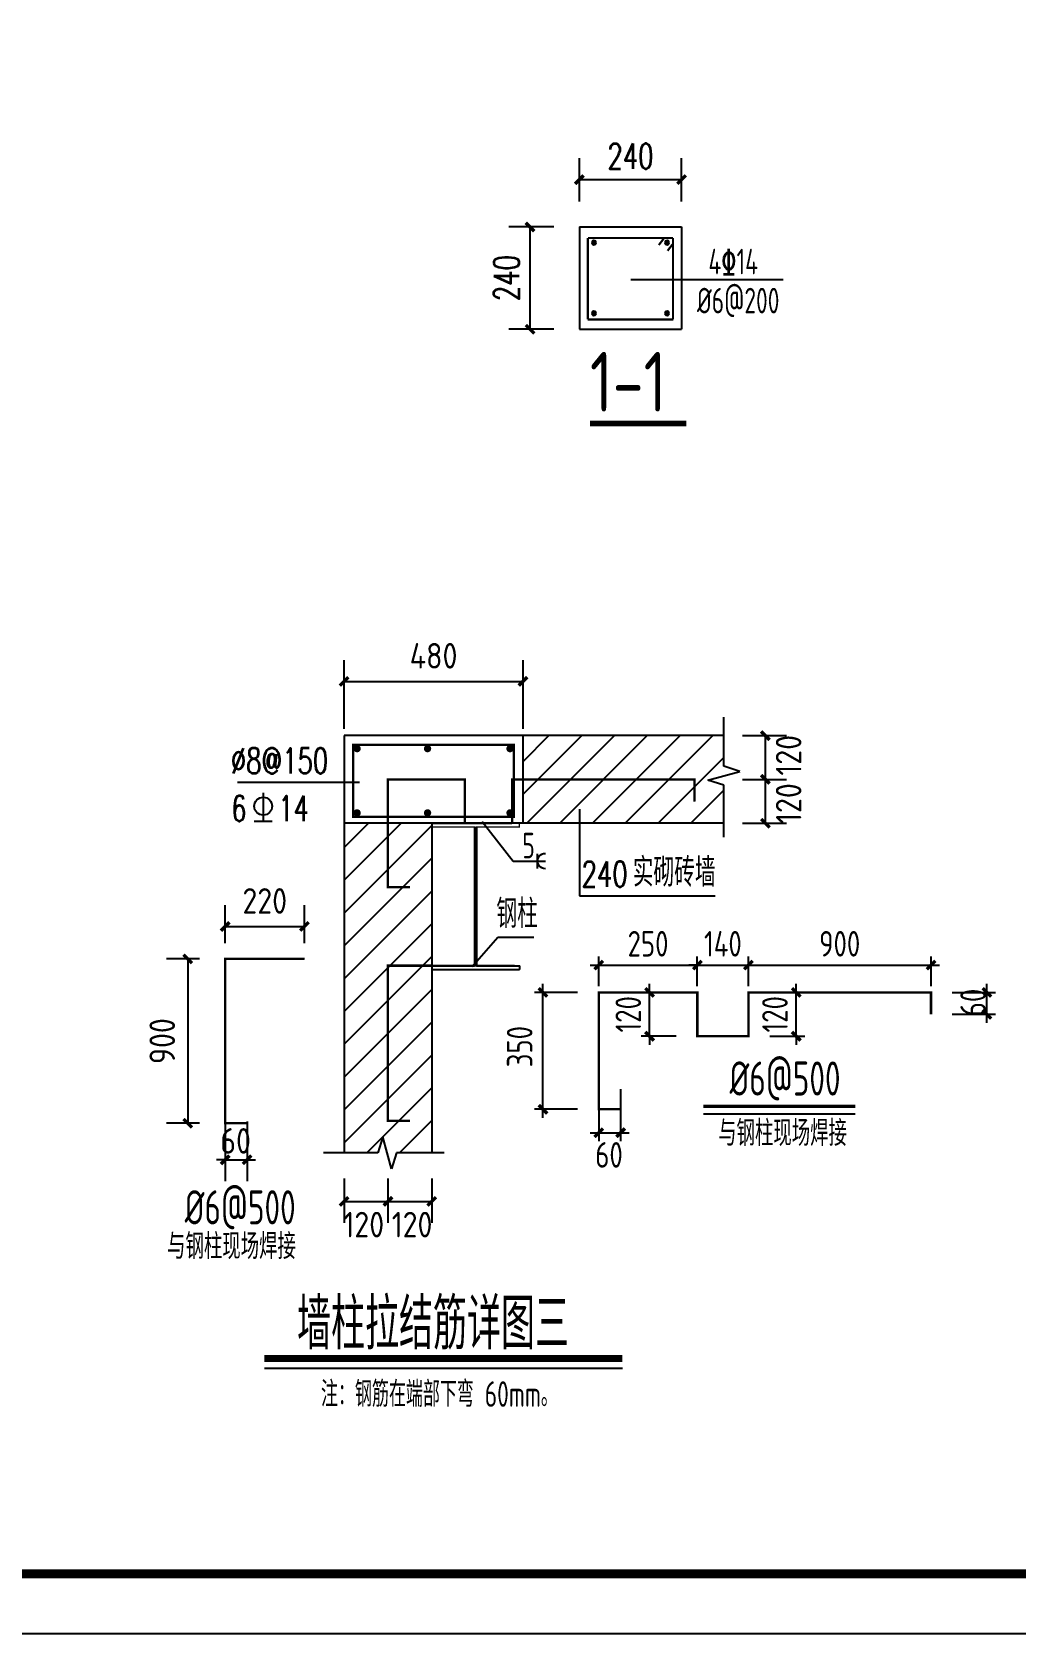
# Model space of a CAD drawing. Extents: x 180850 to 1400258, y 48356 to 327067.
# Drawn here: x 378666 to 401765, y 48356 to 85952 of the extents above; entities that cross this region are included whole.
import ezdxf

# ---------------------------------------------------------------- set-up
doc = ezdxf.new("R2010")
doc.units = 0
doc.header["$LTSCALE"] = 1000
for name, color, linetype in [('22', 1, 'Continuous'), ('C', 6, 'Continuous'), ('DIM', 146, 'Continuous'), ('DIM_LEAD', 3, 'Continuous'), ('DIM_SYMB', 3, 'Continuous'), ('OTHER', 7, 'Continuous'), ('PUB_DIM', 3, 'Continuous'), ('PUB_TEXT', 7, 'Continuous'), ('PUB_TITLE', 4, 'Continuous'), ('中粗线', 3, 'Continuous'), ('构造线', 7, 'Continuous'), ('特细线', 8, 'Continuous'), ('粗线', 5, 'Continuous'), ('细线', 9, 'Continuous')]:
    doc.layers.add(name, color=color, linetype=linetype)
doc.styles.add('_TCH_DIM', font='SIMPLEX', dxfattribs={"bigfont": 'GBCBIG'})
doc.styles.add('_TCH_DIM_T3', font='SIMPLEX', dxfattribs={"width": 0.705882, "bigfont": 'GBCBIG'})
doc.styles.add('C', font='tssdeng.shx', dxfattribs={"height": 3, "bigfont": 'tssdchn.shx'})
doc.styles.get("Standard").update_dxf_attribs({"font": 'gbenor.shx', "bigfont": 'gbcbig.shx'})
doc.styles.add('STYLE1', font='tssdeng.shx', dxfattribs={"width": 0.75, "bigfont": 'tssdchn.shx'})
doc.styles.add('TSSD_Dimension', font='Tssdeng.shx', dxfattribs={"width": 0.8, "bigfont": 'hztxt.shx'})
doc.dimstyles.new('_TCH_ARCH&&200', dxfattribs={"dimtxt": 595, "dimasz": 200, "dimexe": 500, "dimexo": 600, "dimgap": 252.5, "dimtad": 1, "dimdec": 0, "dimzin": 0, "dimdsep": 46, "dimtxsty": '_TCH_DIM_T3', "dimblk": 'ARCHTICK', "dimcen": 0.09, "dimclrt": 7, "dimazin": 2, "dimtfac": 1, "dimtdec": 0, "dimtix": 1, "dimtmove": 2, "dimatfit": 3, "dimfxl": 1, "dimtolj": 1, "dimtzin": 0, "dimarcsym": 0})
doc.dimstyles.new('DIMN120', dxfattribs={"dimscale": 1.2, "dimtxt": 300, "dimasz": 100, "dimexe": 250, "dimexo": 300, "dimgap": 150, "dimtad": 1, "dimdec": 0, "dimzin": 0, "dimdsep": 46, "dimtxsty": 'Standard', "dimblk": 'ARCHTICK', "dimcen": 0.09, "dimclrt": 7, "dimadec": 0, "dimazin": 0, "dimtfac": 1, "dimtdec": 0, "dimtix": 1, "dimtmove": 2, "dimatfit": 3, "dimldrblk": 'ARCHTICK', "dimfxl": 1, "dimtolj": 1, "dimtzin": 0, "dimarcsym": 0})
doc.dimstyles.new('TSSD_100_200', dxfattribs={"dimtxt": 600, "dimasz": 200, "dimexe": 200, "dimexo": 500, "dimgap": 200, "dimtad": 1, "dimdec": 0, "dimlfac": 0.5, "dimzin": 0, "dimdsep": 46, "dimtxsty": 'TSSD_Dimension', "dimblk": 'ARCHTICK', "dimblk1": 'ARCHTICK', "dimblk2": 'ARCHTICK', "dimcen": 0, "dimdle": 200, "dimclrt": 7, "dimadec": 0, "dimazin": 0, "dimtfac": 1, "dimtdec": 0, "dimtix": 1, "dimtmove": 2, "dimatfit": 3, "dimfxl": 1, "dimtolj": 1, "dimtzin": 0, "dimarcsym": 0})

# ---------------------------------------------------------------- blocks, each defined once
blk = doc.blocks.new('_ArchTick')
at = {"color": 0, "linetype": 'ByBlock', "const_width": 0.4}
blk.add_lwpolyline([(-0.5, -0.5), (0.5, 0.5)], dxfattribs=at)
blk = doc.blocks.new('*D902')
at = {"layer": 'Defpoints', "color": 0, "transparency": 16777216}
for p in [(-1177, -344), (-2293, -941), (-1177, -941)]:
    blk.add_point(p, dxfattribs=at)
at = {"layer": 'DIM_LEAD', "color": 0, "lineweight": -2, "transparency": 16777216}
for p, q in [((-2293, -581), (-2293, -44)), ((-1177, -581), (-1177, -44)), ((-2293, -344), (-1177, -344))]:
    blk.add_line(p, q, dxfattribs=at)
at = {"layer": 'DIM_LEAD', "color": 0, "lineweight": -2, "transparency": 16777216, "xscale": 120, "yscale": 120, "zscale": 120, "rotation": 180}
blk.add_blockref('_ArchTick', (-2293, -344), dxfattribs=at)
at = {"layer": 'DIM_LEAD', "color": 0, "lineweight": -2, "transparency": 16777216, "xscale": 120, "yscale": 120, "zscale": 120}
blk.add_blockref('_ArchTick', (-1177, -344), dxfattribs=at)
at = {"layer": 'DIM_LEAD', "color": 7, "transparency": 16777216, "insert": (-1735, 16), "char_height": 360, "attachment_point": 5}
blk.add_mtext('\\A1;220', dxfattribs=at)
blk = doc.blocks.new('*D903')
at = {"layer": 'Defpoints', "color": 0, "transparency": 16777216}
for p in [(-2293, -2728), (-1984, -2728), (-1984, -3630)]:
    blk.add_point(p, dxfattribs=at)
at = {"layer": 'DIM_LEAD', "color": 0, "lineweight": -2, "transparency": 16777216}
for p, q in [((-2293, -3088), (-2293, -3930)), ((-1984, -3088), (-1984, -3930)), ((-2293, -3630), (-2413, -3630)), ((-2293, -3630), (-1984, -3630)), ((-1984, -3630), (-1864, -3630))]:
    blk.add_line(p, q, dxfattribs=at)
at = {"layer": 'DIM_LEAD', "color": 0, "lineweight": -2, "transparency": 16777216, "xscale": 120, "yscale": 120, "zscale": 120}
blk.add_blockref('_ArchTick', (-2293, -3630), dxfattribs=at)
at = {"layer": 'DIM_LEAD', "color": 0, "lineweight": -2, "transparency": 16777216, "xscale": 120, "yscale": 120, "zscale": 120, "rotation": 180}
blk.add_blockref('_ArchTick', (-1984, -3630), dxfattribs=at)
at = {"layer": 'DIM_LEAD', "color": 7, "transparency": 16777216, "insert": (-2146, -3363), "char_height": 360, "attachment_point": 5}
blk.add_mtext('\\A1;60', dxfattribs=at)
blk = doc.blocks.new('*D904')
at = {"layer": 'Defpoints', "color": 0, "transparency": 16777216}
for p in [(1903, 3108), (-617, 2079), (1903, 2079)]:
    blk.add_point(p, dxfattribs=at)
at = {"layer": 'DIM_LEAD', "color": 0, "lineweight": -2, "transparency": 16777216}
for p, q in [((-617, 2439), (-617, 3408)), ((1903, 2439), (1903, 3408)), ((-617, 3108), (1903, 3108))]:
    blk.add_line(p, q, dxfattribs=at)
at = {"layer": 'DIM_LEAD', "color": 0, "lineweight": -2, "transparency": 16777216, "xscale": 120, "yscale": 120, "zscale": 120, "rotation": 180}
blk.add_blockref('_ArchTick', (-617, 3108), dxfattribs=at)
at = {"layer": 'DIM_LEAD', "color": 0, "lineweight": -2, "transparency": 16777216, "xscale": 120, "yscale": 120, "zscale": 120}
blk.add_blockref('_ArchTick', (1903, 3108), dxfattribs=at)
at = {"layer": 'DIM_LEAD', "color": 7, "transparency": 16777216, "insert": (643, 3468), "char_height": 360, "attachment_point": 5}
blk.add_mtext('\\A1;480', dxfattribs=at)
blk = doc.blocks.new('*D905')
at = {"layer": 'Defpoints', "color": 0, "transparency": 16777216}
for p in [(4632, 1727), (5316, 1727), (4632, 1110)]:
    blk.add_point(p, dxfattribs=at)
at = {"layer": 'DIM_LEAD', "color": 0, "lineweight": -2, "transparency": 16777216}
for p, q in [((4992, 1727), (5616, 1727)), ((5316, 1110), (5316, 1727)), ((4992, 1110), (5616, 1110))]:
    blk.add_line(p, q, dxfattribs=at)
at = {"layer": 'DIM_LEAD', "color": 0, "lineweight": -2, "transparency": 16777216, "xscale": 120, "yscale": 120, "zscale": 120}
for p, rotation in [((5316, 1727), 90), ((5316, 1110), 270)]:
    blk.add_blockref('_ArchTick', p, dxfattribs=dict(at, rotation=rotation))
at = {"layer": 'DIM_LEAD', "color": 7, "transparency": 16777216, "insert": (5644, 1387), "char_height": 360, "attachment_point": 5, "rotation": 90}
blk.add_mtext('\\A1;120', dxfattribs=at)
blk = doc.blocks.new('*D906')
at = {"layer": 'Defpoints', "color": 0, "transparency": 16777216}
for p in [(4632, 2344), (5316, 2344), (4632, 1727)]:
    blk.add_point(p, dxfattribs=at)
at = {"layer": 'DIM_LEAD', "color": 0, "lineweight": -2, "transparency": 16777216}
for p, q in [((4992, 2344), (5616, 2344)), ((5316, 1727), (5316, 2344)), ((4992, 1727), (5616, 1727))]:
    blk.add_line(p, q, dxfattribs=at)
at = {"layer": 'DIM_LEAD', "color": 0, "lineweight": -2, "transparency": 16777216, "xscale": 120, "yscale": 120, "zscale": 120}
for p, rotation in [((5316, 2344), 90), ((5316, 1727), 270)]:
    blk.add_blockref('_ArchTick', p, dxfattribs=dict(at, rotation=rotation))
at = {"layer": 'DIM_LEAD', "color": 7, "transparency": 16777216, "insert": (5644, 2067), "char_height": 360, "attachment_point": 5, "rotation": 90}
blk.add_mtext('\\A1;120', dxfattribs=at)
blk = doc.blocks.new('*D907')
at = {"layer": 'Defpoints', "color": 0, "transparency": 16777216}
for p in [(0, -3531), (617, -3531), (617, -4215)]:
    blk.add_point(p, dxfattribs=at)
at = {"layer": 'DIM_LEAD', "color": 0, "lineweight": -2, "transparency": 16777216}
for p, q in [((0, -3891), (0, -4515)), ((617, -3891), (617, -4515)), ((0, -4215), (617, -4215))]:
    blk.add_line(p, q, dxfattribs=at)
at = {"layer": 'DIM_LEAD', "color": 0, "lineweight": -2, "transparency": 16777216, "xscale": 120, "yscale": 120, "zscale": 120, "rotation": 180}
blk.add_blockref('_ArchTick', (0, -4215), dxfattribs=at)
at = {"layer": 'DIM_LEAD', "color": 0, "lineweight": -2, "transparency": 16777216, "xscale": 120, "yscale": 120, "zscale": 120}
blk.add_blockref('_ArchTick', (617, -4215), dxfattribs=at)
at = {"layer": 'DIM_LEAD', "color": 7, "transparency": 16777216, "insert": (340, -4542), "char_height": 360, "attachment_point": 5}
blk.add_mtext('\\A1;120', dxfattribs=at)
blk = doc.blocks.new('*D908')
at = {"layer": 'Defpoints', "color": 0, "transparency": 16777216}
for p in [(-617, -3531), (0, -3531), (0, -4215)]:
    blk.add_point(p, dxfattribs=at)
at = {"layer": 'DIM_LEAD', "color": 0, "lineweight": -2, "transparency": 16777216}
for p, q in [((-617, -3891), (-617, -4515)), ((0, -3891), (0, -4515)), ((-617, -4215), (0, -4215))]:
    blk.add_line(p, q, dxfattribs=at)
at = {"layer": 'DIM_LEAD', "color": 0, "lineweight": -2, "transparency": 16777216, "xscale": 120, "yscale": 120, "zscale": 120, "rotation": 180}
blk.add_blockref('_ArchTick', (-617, -4215), dxfattribs=at)
at = {"layer": 'DIM_LEAD', "color": 0, "lineweight": -2, "transparency": 16777216, "xscale": 120, "yscale": 120, "zscale": 120}
blk.add_blockref('_ArchTick', (0, -4215), dxfattribs=at)
at = {"layer": 'DIM_LEAD', "color": 7, "transparency": 16777216, "insert": (-340, -4542), "char_height": 360, "attachment_point": 5}
blk.add_mtext('\\A1;120', dxfattribs=at)
blk = doc.blocks.new('*D901')
at = {"layer": 'Defpoints', "color": 0, "transparency": 16777216}
for p in [(-2293, -801), (-2819, -3115), (-2293, -3115)]:
    blk.add_point(p, dxfattribs=at)
at = {"layer": 'DIM_LEAD', "color": 0, "lineweight": -2, "transparency": 16777216}
for p, q in [((-2653, -801), (-3119, -801)), ((-2819, -801), (-2819, -3115)), ((-2653, -3115), (-3119, -3115))]:
    blk.add_line(p, q, dxfattribs=at)
at = {"layer": 'DIM_LEAD', "color": 0, "lineweight": -2, "transparency": 16777216, "xscale": 120, "yscale": 120, "zscale": 120}
for p, rotation in [((-2819, -801), 90), ((-2819, -3115), 270)]:
    blk.add_blockref('_ArchTick', p, dxfattribs=dict(at, rotation=rotation))
at = {"layer": 'DIM_LEAD', "color": 7, "transparency": 16777216, "insert": (-3179, -1958), "char_height": 360, "attachment_point": 5, "rotation": 90}
blk.add_mtext('\\A1;900', dxfattribs=at)
blk = doc.blocks.new('*D909')
at = {"layer": 'Defpoints', "color": 0, "transparency": 16777216}
for p in [(394284, 64054), (391970, 63060), (394284, 63060)]:
    blk.add_point(p, dxfattribs=at)
at = {"layer": 'DIM', "color": 0, "lineweight": -2, "transparency": 16777216}
for p, q in [((391770, 64054), (394484, 64054)), ((391970, 63560), (391970, 64254)), ((394284, 63560), (394284, 64254))]:
    blk.add_line(p, q, dxfattribs=at)
at = {"layer": 'DIM', "color": 0, "lineweight": -2, "transparency": 16777216, "xscale": 200, "yscale": 200, "zscale": 200, "rotation": 180}
blk.add_blockref('_ArchTick', (391970, 64054), dxfattribs=at)
at = {"layer": 'DIM', "color": 0, "lineweight": -2, "transparency": 16777216, "xscale": 200, "yscale": 200, "zscale": 200}
blk.add_blockref('_ArchTick', (394284, 64054), dxfattribs=at)
at = {"layer": 'DIM', "color": 7, "transparency": 16777216, "insert": (393127, 64554), "char_height": 600, "attachment_point": 5, "style": 'TSSD_Dimension'}
blk.add_mtext('\\A1;250', dxfattribs=at)
blk = doc.blocks.new('*D910')
at = {"layer": 'Defpoints', "color": 0, "transparency": 16777216}
for p in [(399770, 64054), (395484, 63060), (399770, 63060)]:
    blk.add_point(p, dxfattribs=at)
at = {"layer": 'DIM', "color": 0, "lineweight": -2, "transparency": 16777216}
for p, q in [((395284, 64054), (399970, 64054)), ((395484, 63560), (395484, 64254)), ((399770, 63560), (399770, 64254))]:
    blk.add_line(p, q, dxfattribs=at)
at = {"layer": 'DIM', "color": 0, "lineweight": -2, "transparency": 16777216, "xscale": 200, "yscale": 200, "zscale": 200, "rotation": 180}
blk.add_blockref('_ArchTick', (395484, 64054), dxfattribs=at)
at = {"layer": 'DIM', "color": 0, "lineweight": -2, "transparency": 16777216, "xscale": 200, "yscale": 200, "zscale": 200}
blk.add_blockref('_ArchTick', (399770, 64054), dxfattribs=at)
at = {"layer": 'DIM', "color": 7, "transparency": 16777216, "insert": (397627, 64554), "char_height": 600, "attachment_point": 5, "style": 'TSSD_Dimension'}
blk.add_mtext('\\A1;900', dxfattribs=at)
blk = doc.blocks.new('*D911')
at = {"layer": 'Defpoints', "color": 0, "transparency": 16777216}
for p in [(395484, 64054), (394284, 63060), (395484, 63060)]:
    blk.add_point(p, dxfattribs=at)
at = {"layer": 'DIM', "color": 0, "lineweight": -2, "transparency": 16777216}
for p, q in [((394284, 64054), (394084, 64054)), ((394284, 63560), (394284, 64254)), ((394284, 64054), (395484, 64054)), ((395484, 63560), (395484, 64254)), ((395484, 64054), (395684, 64054))]:
    blk.add_line(p, q, dxfattribs=at)
at = {"layer": 'DIM', "color": 0, "lineweight": -2, "transparency": 16777216, "xscale": 200, "yscale": 200, "zscale": 200}
blk.add_blockref('_ArchTick', (394284, 64054), dxfattribs=at)
at = {"layer": 'DIM', "color": 0, "lineweight": -2, "transparency": 16777216, "xscale": 200, "yscale": 200, "zscale": 200, "rotation": 180}
blk.add_blockref('_ArchTick', (395484, 64054), dxfattribs=at)
at = {"layer": 'DIM', "color": 7, "transparency": 16777216, "insert": (394884, 64554), "char_height": 600, "attachment_point": 5, "style": 'TSSD_Dimension'}
blk.add_mtext('\\A1;140', dxfattribs=at)
blk = doc.blocks.new('*D912')
at = {"layer": 'Defpoints', "color": 0, "transparency": 16777216}
for p in [(390659, 63413), (391970, 63413), (391970, 60670)]:
    blk.add_point(p, dxfattribs=at)
at = {"layer": 'DIM', "color": 0, "lineweight": -2, "transparency": 16777216}
for p, q in [((390659, 60470), (390659, 63613)), ((391470, 63413), (390459, 63413)), ((391470, 60670), (390459, 60670))]:
    blk.add_line(p, q, dxfattribs=at)
at = {"layer": 'DIM', "color": 0, "lineweight": -2, "transparency": 16777216, "xscale": 200, "yscale": 200, "zscale": 200}
for p, rotation in [((390659, 63413), 90), ((390659, 60670), 270)]:
    blk.add_blockref('_ArchTick', p, dxfattribs=dict(at, rotation=rotation))
at = {"layer": 'DIM', "color": 7, "transparency": 16777216, "insert": (390113, 62140), "char_height": 600, "attachment_point": 5, "rotation": 90, "style": 'TSSD_Dimension'}
blk.add_mtext('\\A1;350', dxfattribs=at)
blk = doc.blocks.new('*D913')
at = {"layer": 'Defpoints', "color": 0, "transparency": 16777216}
for p in [(391970, 61640), (392484, 61640), (392484, 60119)]:
    blk.add_point(p, dxfattribs=at)
at = {"layer": 'DIM', "color": 0, "lineweight": -2, "transparency": 16777216}
for p, q in [((391970, 61140), (391970, 59919)), ((392484, 61140), (392484, 59919)), ((391770, 60119), (392684, 60119))]:
    blk.add_line(p, q, dxfattribs=at)
at = {"layer": 'DIM', "color": 0, "lineweight": -2, "transparency": 16777216, "xscale": 200, "yscale": 200, "zscale": 200, "rotation": 180}
blk.add_blockref('_ArchTick', (391970, 60119), dxfattribs=at)
at = {"layer": 'DIM', "color": 0, "lineweight": -2, "transparency": 16777216, "xscale": 200, "yscale": 200, "zscale": 200}
blk.add_blockref('_ArchTick', (392484, 60119), dxfattribs=at)
at = {"layer": 'DIM', "color": 7, "transparency": 16777216, "insert": (392211, 59600), "char_height": 600, "attachment_point": 5, "style": 'TSSD_Dimension'}
blk.add_mtext('\\A1;60', dxfattribs=at)
blk = doc.blocks.new('*D914')
at = {"layer": 'Defpoints', "color": 0, "transparency": 16777216}
for p in [(395484, 63413), (396606, 63413), (395484, 62384)]:
    blk.add_point(p, dxfattribs=at)
at = {"layer": 'DIM', "color": 0, "lineweight": -2, "transparency": 16777216}
for p, q in [((396606, 63413), (396606, 63613)), ((395984, 63413), (396806, 63413)), ((396606, 62384), (396606, 63413)), ((395984, 62384), (396806, 62384)), ((396606, 62384), (396606, 62184))]:
    blk.add_line(p, q, dxfattribs=at)
at = {"layer": 'DIM', "color": 0, "lineweight": -2, "transparency": 16777216, "xscale": 200, "yscale": 200, "zscale": 200}
for p, rotation in [((396606, 63413), 270), ((396606, 62384), 90)]:
    blk.add_blockref('_ArchTick', p, dxfattribs=dict(at, rotation=rotation))
at = {"layer": 'DIM', "color": 7, "transparency": 16777216, "insert": (396106, 62899), "char_height": 600, "attachment_point": 5, "rotation": 90, "style": 'TSSD_Dimension'}
blk.add_mtext('\\A1;120', dxfattribs=at)
blk = doc.blocks.new('*D915')
at = {"layer": 'Defpoints', "color": 0, "transparency": 16777216}
for p in [(393163, 63413), (394284, 63413), (394284, 62384)]:
    blk.add_point(p, dxfattribs=at)
at = {"layer": 'DIM', "color": 0, "lineweight": -2, "transparency": 16777216}
for p, q in [((393163, 63413), (393163, 63613)), ((393784, 63413), (392963, 63413)), ((393163, 62384), (393163, 63413)), ((393784, 62384), (392963, 62384)), ((393163, 62384), (393163, 62184))]:
    blk.add_line(p, q, dxfattribs=at)
at = {"layer": 'DIM', "color": 0, "lineweight": -2, "transparency": 16777216, "xscale": 200, "yscale": 200, "zscale": 200}
for p, rotation in [((393163, 63413), 270), ((393163, 62384), 90)]:
    blk.add_blockref('_ArchTick', p, dxfattribs=dict(at, rotation=rotation))
at = {"layer": 'DIM', "color": 7, "transparency": 16777216, "insert": (392663, 62899), "char_height": 600, "attachment_point": 5, "rotation": 90, "style": 'TSSD_Dimension'}
blk.add_mtext('\\A1;120', dxfattribs=at)
blk = doc.blocks.new('*D916')
at = {"layer": 'Defpoints', "color": 0, "transparency": 16777216}
for p in [(399770, 63413), (401081, 63413), (399770, 62899)]:
    blk.add_point(p, dxfattribs=at)
at = {"layer": 'DIM', "color": 0, "lineweight": -2, "transparency": 16777216}
for p, q in [((401081, 62699), (401081, 63613)), ((400270, 63413), (401281, 63413)), ((400270, 62899), (401281, 62899))]:
    blk.add_line(p, q, dxfattribs=at)
at = {"layer": 'DIM', "color": 0, "lineweight": -2, "transparency": 16777216, "xscale": 200, "yscale": 200, "zscale": 200}
for p, rotation in [((401081, 63413), 90), ((401081, 62899), 270)]:
    blk.add_blockref('_ArchTick', p, dxfattribs=dict(at, rotation=rotation))
at = {"layer": 'DIM', "color": 7, "transparency": 16777216, "insert": (400759, 63177), "char_height": 600, "attachment_point": 5, "rotation": 90, "style": 'TSSD_Dimension'}
blk.add_mtext('\\A1;60', dxfattribs=at)
blk = doc.blocks.new('*D924')
at = {"layer": 'Defpoints', "color": 0, "transparency": 16777216}
for p in [(393915, 82489), (391515, 81378), (393915, 81378)]:
    blk.add_point(p, dxfattribs=at)
at = {"layer": 'PUB_DIM', "color": 0, "lineweight": -2, "transparency": 16777216}
for p, q in [((391515, 81978), (391515, 82989)), ((393915, 81978), (393915, 82989)), ((391515, 82489), (393915, 82489))]:
    blk.add_line(p, q, dxfattribs=at)
at = {"layer": 'PUB_DIM', "color": 0, "lineweight": -2, "transparency": 16777216, "xscale": 200, "yscale": 200, "zscale": 200, "rotation": 180}
blk.add_blockref('_ArchTick', (391515, 82489), dxfattribs=at)
at = {"layer": 'PUB_DIM', "color": 0, "lineweight": -2, "transparency": 16777216, "xscale": 200, "yscale": 200, "zscale": 200}
blk.add_blockref('_ArchTick', (393915, 82489), dxfattribs=at)
at = {"layer": 'PUB_DIM', "color": 7, "transparency": 16777216, "insert": (392715, 83039), "char_height": 595, "attachment_point": 5, "style": '_TCH_DIM_T3'}
blk.add_mtext('\\A1;240', dxfattribs=at)
blk = doc.blocks.new('*D925')
at = {"layer": 'Defpoints', "color": 0, "transparency": 16777216}
for p in [(390356, 81378), (391512, 81378), (391512, 78978)]:
    blk.add_point(p, dxfattribs=at)
at = {"layer": 'PUB_DIM', "color": 0, "lineweight": -2, "transparency": 16777216}
for p, q in [((390912, 81378), (389856, 81378)), ((390356, 78978), (390356, 81378)), ((390912, 78978), (389856, 78978))]:
    blk.add_line(p, q, dxfattribs=at)
at = {"layer": 'PUB_DIM', "color": 0, "lineweight": -2, "transparency": 16777216, "xscale": 200, "yscale": 200, "zscale": 200}
for p, rotation in [((390356, 81378), 90), ((390356, 78978), 270)]:
    blk.add_blockref('_ArchTick', p, dxfattribs=dict(at, rotation=rotation))
at = {"layer": 'PUB_DIM', "color": 7, "transparency": 16777216, "insert": (389806, 80178), "char_height": 595, "attachment_point": 5, "rotation": 90, "style": '_TCH_DIM_T3'}
blk.add_mtext('\\A1;240', dxfattribs=at)
blk = doc.blocks.new('1')
at = {"layer": '22'}
for p, q in [((0, 1726.9), (1080, 1726.9)), ((0, 209.8), (0, 1726.9)), ((1082.8, 1726.9), (1082.8, 1109.8)), ((4320, 1726.9), (1748.6, 1726.9)), ((0, 209.8), (308.6, 209.8)), ((-1176.6, -800.8), (-2292.6, -800.8))]:
    blk.add_line(p, q, dxfattribs=at)
at = {"layer": '22', "const_width": 33.6}
blk.add_lwpolyline([(-488.6, 2215.5), (1774.3, 2215.5), (1774.3, 1200.5), (-488.6, 1200.5)], close=True, dxfattribs=at)
for points in [[(308.6, 209.8), (0, 209.8), (0, 1726.9), (1082.8, 1726.9), (1082.8, 1109.8)], [(4320, 1418.3), (4320, 1726.9), (1748.6, 1726.9), (1748.6, 1109.8)], [(1082.8, 1109.8), (1748.6, 1109.8)], [(-1176.6, -800.8), (-2292.6, -800.8), (-2292.6, -3115.1), (-1984, -3115.1)], [(617.1, -896), (0, -896), (0, -3081.7), (308.6, -3081.7)]]:
    blk.add_lwpolyline(points, dxfattribs=at)
at = {"layer": 'Defpoints', "color": 0, "linetype": 'ByBlock'}
blk.add_point((1913, 3234.3), dxfattribs=at)
at = {"layer": 'DIM_LEAD'}
for p, q in [((-399.2, 1685.9, -716.3), (-2117.9, 1685.9, -716.3)), ((2696, 1308.4, -716.3), (2696, 89.6, -716.3)), ((2696, 89.6, -716.3), (4607.4, 89.6, -716.3)), ((1185.9, -907.3, -716.3), (1546.2, -493.4, -716.3)), ((1546.2, -493.4, -716.3), (2054.8, -493.4, -716.3))]:
    blk.add_line(p, q, dxfattribs=at)
at = {"layer": 'OTHER', "color": 9}
for p, q in [((4731.4, 1911.6), (4731.4, 2602)), ((4505.1, 1716.1), (4957.7, 1839.6)), ((4957.7, 1839.6), (4731.4, 1911.6)), ((4731.4, 1644.1), (4505.1, 1716.1)), ((4731.4, 915.9), (4731.4, 1644.1)), ((-72.5, -3304.4), (-144.5, -3530.7)), ((50.9, -3757), (-72.5, -3304.4)), ((-144.5, -3530.7), (-906.1, -3530.7)), ((122.9, -3530.7), (50.9, -3757)), ((792.7, -3530.7), (122.9, -3530.7))]:
    blk.add_line(p, q, dxfattribs=at)
at = {"layer": 'PUB_DIM'}
blk.add_line((-1740.4, -6561.7, -716.3), (3303.7, -6561.7, -716.3), dxfattribs=at)
at = {"layer": 'PUB_DIM', "const_width": 95.3, "elevation": -716.3}
blk.add_lwpolyline([(-1740.4, -6427.8), (3303.7, -6427.8)], dxfattribs=at)
at = {"layer": 'PUB_TEXT'}
for p, q in [((-1756.5, 1538.9, -716.3), (-1756.5, 1139.9, -716.3)), ((-1882.5, 1139.9, -716.3), (-1630.5, 1139.9, -716.3))]:
    blk.add_line(p, q, dxfattribs=at)
blk.add_circle((-1756.5, 1349.9, -716.3), 126, dxfattribs=at)
at = {"layer": '中粗线'}
for p, q in [((1218.9, 1058.3), (1218.9, -896)), ((1249.7, 1058.3), (1249.7, -896)), ((617.1, -767.4), (617.1, -818.8)), ((617.1, -767.4), (617.1, -818.8)), ((617.1, -896), (1218.9, -896)), ((1249.7, -896), (1851.4, -896)), ((1249.7, -896), (1851.4, -896)), ((1851.4, -896), (1851.4, -947.4)), ((1851.4, -896), (1851.4, -947.4)), ((617.1, -947.4), (1851.4, -947.4))]:
    blk.add_line(p, q, dxfattribs=at)
at = {"layer": '特细线'}
for p, q in [((1902.9, 1517.1), (2729.8, 2344)), ((1902.9, 1979), (2267.9, 2344)), ((1957.3, 1109.8), (3191.6, 2344)), ((2419.2, 1109.8), (3653.4, 2344)), ((2881, 1109.8), (4115.3, 2344)), ((3342.8, 1109.8), (4577.1, 2344)), ((3804.7, 1109.8), (4731.4, 2036.5)), ((4266.5, 1109.8), (4731.4, 1574.7)), ((1329.4, 1133.6), (1764.7, 577.7)), ((-617.1, 768.4), (-275.8, 1109.8)), ((-617.1, 1101.7), (-609, 1109.8)), ((-617.1, 306.5), (186.1, 1109.8)), ((-617.1, -155.3), (617.1, 1079)), ((-617.1, -617.1), (617.1, 617.1)), ((1764.7, 577.7), (2219.3, 577.7)), ((-617.1, -1079), (617.1, 155.3)), ((-617.1, -1540.8), (617.1, -306.5)), ((-617.1, -2002.7), (617.1, -768.4)), ((-617.1, -2464.5), (617.1, -1230.2)), ((-617.1, -2926.4), (617.1, -1692.1)), ((-617.1, -3388.2), (617.1, -2153.9)), ((-297.8, -3530.7), (617.1, -2615.7)), ((164.1, -3530.7), (617.1, -3077.6))]:
    blk.add_line(p, q, dxfattribs=at)
at = {"layer": '特细线', "const_width": 51.4}
for points in [[(-459.7, 2160.4, 1), (-408.3, 2160.4, 1)], [(532.2, 2160.4, 1), (583.6, 2160.4, 1)], [(1745.5, 2160.4, -1), (1694, 2160.4, -1)], [(-459.7, 1255.5, -1), (-408.3, 1255.5, -1)], [(532.2, 1255.5, -1), (583.6, 1255.5, -1)], [(1745.5, 1255.5, 1), (1694, 1255.5, 1)]]:
    blk.add_lwpolyline(points, format="xyb", close=True, dxfattribs=at)
at = {"layer": '粗线'}
for p, q in [((1748.6, 1109.8), (1748.6, 1726.9)), ((4320, 1418.3), (4320, 1726.9)), ((617.1, 1109.8), (1440, 1109.8)), ((-2292.6, -800.8), (-2292.6, -3115.1)), ((1784.6, -896), (0, -896)), ((0, -896), (0, -3081.7)), ((-2292.6, -3115.1), (-1984, -3115.1)), ((0, -3081.7), (308.6, -3081.7))]:
    blk.add_line(p, q, dxfattribs=at)
at = {"layer": '细线'}
for p, q in [((4731.4, 2344), (-617.1, 2344)), ((-617.1, 2344), (-617.1, -3530.7)), ((1902.9, 1109.8), (1902.9, 2344)), ((1902.9, 1109.8), (-617.1, 1109.8)), ((617.1, 1109.8), (617.1, -3530.7)), ((4731.4, 1109.8), (1902.9, 1109.8)), ((2104.6, 474.9), (2104.6, 680.6))]:
    blk.add_line(p, q, dxfattribs=at)
at = {"layer": '细线', "const_width": 20.6}
blk.add_lwpolyline([(1851.4, -947.4), (617.1, -947.4), (617.1, -896), (1218.9, -896), (1218.9, 1058.3), (617.1, 1058.3), (617.1, 1109.8), (1851.4, 1109.8), (1851.4, 1058.3), (1249.7, 1058.3), (1249.7, -896), (1851.4, -896), (1851.4, -947.4)], dxfattribs=at)
at = {"layer": '细线'}
blk.add_arc((2208, 577.7), 103.5, 83.7479, 276.2521, dxfattribs=at)
at = {"layer": 'PUB_TEXT'}
for s, height, style, width, p in [('%%c8@150', 357, '_TCH_DIM', 0.705882, (-2212.8, 1811.9, -716.3)), ('6', 357, '_TCH_DIM', 0.705882, (-2206.5, 1139.9, -716.3)), ('14', 357, '_TCH_DIM', 0.705882, (-1546.5, 1139.9, -716.3)), ('240', 357, '_TCH_DIM', 0.705882, (2728.7, 215.6, -716.3)), ('墙柱拉结筋详图三', 720, 'C', 0.7, (-1280.6, -6299.7, -716.3)), ('注：钢筋在端部下弯 60mm。', 360, 'C', 0.7, (-943.6, -7108, -716.3))]:
    blk.add_text(s, height=height, dxfattribs=dict(at, style=style, width=width)).set_placement(p)
at = {"layer": 'PUB_TEXT', "style": '_TCH_DIM'}
for s, p in [('实砌砖墙', (3448.7, 215.6, -716.3)), ('钢柱', (1527.9, -367.4, -716.3))]:
    blk.add_text(s, height=405.11, dxfattribs=at).set_placement(p)
at = {"layer": '中粗线', "style": 'STYLE1', "width": 0.7}
blk.add_text('%%c6@500', height=480, dxfattribs=at).set_placement((-2862, -4538.5))
at = {"layer": '细线', "style": 'STYLE1', "width": 0.7}
blk.add_text('5', height=360, dxfattribs=at).set_placement((1893.9, 615.9))
at = {"layer": 'DIM_LEAD'}
for p1, p2, distance, text, picture, middle in [((-617.1, 2079.1, -716.3), (1902.9, 2079.1, -716.3), 1028.9, '480', '*D904', (642.9, 3468, -716.3)), ((-2292.6, -940.5, -716.3), (-1176.6, -940.5, -716.3), 596.4, '220', '*D902', (-1734.6, 15.9, -716.3))]:
    dim = blk.add_aligned_dim(p1=p1, p2=p2, distance=distance, text=text, dimstyle='DIMN120', dxfattribs=at)
    dim.commit()
    dim.dimension.update_dxf_attribs({"geometry": picture, "text_midpoint": middle})
for base, p1, p2, angle, text, picture, middle in [((5316.2, 2344, -716.3), (4632.2, 1726.9, -716.3), (4632.2, 2344, -716.3), 90, '120', '*D906', (5643.9, 2066.6, -716.3)), ((5316.2, 1726.9, -716.3), (4632.2, 1109.8, -716.3), (4632.2, 1726.9, -716.3), 90, '120', '*D905', (5643.9, 1387.2, -716.3)), ((-1984, -3630.5, -716.3), (-2292.6, -2727.7, -716.3), (-1984, -2727.7, -716.3), 0, '60', '*D903', (-2146.5, -3363, -716.3)), ((0, -4214.7, -716.3), (-617.1, -3530.7, -716.3), (0, -3530.7, -716.3), 0, '120', '*D908', (-339.7, -4542.3, -716.3)), ((617.1, -4214.7, -716.3), (0, -3530.7, -716.3), (617.1, -3530.7, -716.3), 0, '120', '*D907', (339.7, -4542.3, -716.3))]:
    dim = blk.add_linear_dim(base=base, p1=p1, p2=p2, angle=angle, text=text, dimstyle='DIMN120', dxfattribs=at)
    dim.commit()
    dim.dimension.update_dxf_attribs({"geometry": picture, "text_midpoint": middle, "dimtype": 129})
dim = blk.add_linear_dim(base=(-2819.3, -3115.1), p1=(-2292.6, -800.8), p2=(-2292.6, -3115.1), angle=90, text='900', dimstyle='DIMN120', dxfattribs=at)
dim.commit()
dim.dimension.update_dxf_attribs({"geometry": '*D901', "text_midpoint": (-3179.3, -1958)})

msp = doc.modelspace()

# ---------------------------------------------------------------- hatches: boundary and pattern name
h = msp.add_hatch(color=256)
edge = h.paths.add_edge_path()
edge.add_ellipse((391856.86, 81007.31), major_axis=(35.36, 35.36), ratio=1, start_angle=315, end_angle=495)
edge.add_ellipse((391856.86, 81007.31), major_axis=(-35.36, 35.36), ratio=1, start_angle=45, end_angle=225)
h = msp.add_hatch(color=256)
edge = h.paths.add_edge_path()
edge.add_ellipse((393572.4, 81007.31), major_axis=(35.36, 35.36), ratio=1, start_angle=315, end_angle=495)
edge.add_ellipse((393572.4, 81007.31), major_axis=(-35.36, 35.36), ratio=1, start_angle=45, end_angle=225)
h = msp.add_hatch(color=256)
edge = h.paths.add_edge_path()
edge.add_ellipse((391856.86, 79348.08), major_axis=(35.36, 35.36), ratio=1, start_angle=315, end_angle=495)
edge.add_ellipse((391856.86, 79348.08), major_axis=(-35.36, 35.36), ratio=1, start_angle=45, end_angle=225)
h = msp.add_hatch(color=256)
edge = h.paths.add_edge_path()
edge.add_ellipse((393572.4, 79348.08), major_axis=(35.36, 35.36), ratio=1, start_angle=315, end_angle=495)
edge.add_ellipse((393572.4, 79348.08), major_axis=(-35.36, 35.36), ratio=1, start_angle=45, end_angle=225)

# ---------------------------------------------------------------- linework, layer by layer
for p, q in [((391514.63, 81377.7), (393914.63, 81377.7)), ((391514.63, 81377.7), (391514.63, 78977.7)), ((393914.63, 81377.7), (393914.63, 78977.7)), ((391514.63, 78977.7), (393914.63, 78977.7)), ((391714.63, 79206.32), (393714.63, 79206.32))]:
    msp.add_line(p, q)
at = {"color": 3}
msp.add_line((392722.06, 80147.64), (396302.69, 80147.64), dxfattribs=at)
at = {"const_width": 50}
for points in [[(391714.63, 81120.33), (391714.63, 79206.32)], [(393714.63, 81120.33), (391714.63, 81120.33)], [(393714.63, 81120.33), (391714.63, 81120.33)], [(391714.63, 81120.33), (391714.63, 79206.32)], [(393508.57, 81120.33), (393379.03, 80953.17)], [(393714.63, 80985.54), (393585.09, 80818.37)], [(393714.63, 79206.32), (393714.63, 81120.33)], [(391714.63, 79206.32), (393714.63, 79206.32)]]:
    msp.add_lwpolyline(points, dxfattribs=at)
for centre, major_axis, start_param, end_param in [((391856.86, 81007.31), (35.36, 35.36), 5.49778714, 8.6393798), ((391856.86, 81007.31), (-35.36, 35.36), 0.78539816, 3.92699082), ((393572.4, 81007.31), (35.36, 35.36), 5.49778714, 8.6393798), ((393572.4, 81007.31), (-35.36, 35.36), 0.78539816, 3.92699082), ((391856.86, 79348.08), (35.36, 35.36), 5.49778714, 8.6393798), ((391856.86, 79348.08), (-35.36, 35.36), 0.78539816, 3.92699082), ((393572.4, 79348.08), (35.36, 35.36), 5.49778714, 8.6393798), ((393572.4, 79348.08), (-35.36, 35.36), 0.78539816, 3.92699082)]:
    msp.add_ellipse(centre, major_axis=major_axis, ratio=1, start_param=start_param, end_param=end_param)
at = {"layer": '22', "const_width": 56, "elevation": -2387.77}
msp.add_lwpolyline([(392484.33, 60670.11), (391970.04, 60670.11), (391970.04, 63412.96), (394284.33, 63412.96), (394284.33, 62384.39), (395484.33, 62384.39), (395484.33, 63412.96), (399770.04, 63412.96), (399770.04, 62898.68)], dxfattribs=at)
at = {"layer": 'C', "color": 1, "linetype": 'ByBlock', "const_width": 80.21, "elevation": -2387.77}
msp.add_lwpolyline([(394428.18, 60739.61), (397989.9, 60739.61)], dxfattribs=at)
at = {"layer": 'DIM_SYMB', "const_width": 140}
msp.add_lwpolyline([(391762.34, 76764.72), (394023.88, 76764.72)], dxfattribs=at)
at = {"layer": 'PUB_TITLE'}
msp.add_lwpolyline([(306908.52, 132355.95), (425837.69, 132355.95), (425837.69, 48356.03), (306908.52, 48356.03)], close=True, dxfattribs=at)
at = {"layer": 'PUB_TITLE', "const_width": 212.12}
msp.add_lwpolyline([(310443.87, 49770.17), (310443.87, 130941.81), (424423.55, 130941.81), (424423.55, 49770.17)], close=True, dxfattribs=at)
at = {"layer": '粗线'}
for p, q in [((391970.04, 63412.96, -2387.77), (394284.33, 63412.96, -2387.77)), ((391970.04, 60670.11, -2387.77), (391970.04, 63412.96, -2387.77)), ((394284.33, 63412.96, -2387.77), (394284.33, 62384.39, -2387.77)), ((395484.33, 62384.39, -2387.77), (395484.33, 63412.96, -2387.77)), ((399770.09, 63412.96, -2387.77), (395484.33, 63412.96, -2387.77)), ((399770.04, 62898.68, -2387.77), (399770.04, 63412.96, -2387.77)), ((394284.33, 62384.39, -2387.77), (395484.33, 62384.39, -2387.77)), ((391970.04, 60670.11, -2387.77), (392484.33, 60670.11, -2387.77))]:
    msp.add_line(p, q, dxfattribs=at)
at = {"layer": '细线'}
msp.add_line((394428.18, 60559.61, -2387.77), (397989.9, 60559.61, -2387.77), dxfattribs=at)

# ---------------------------------------------------------------- block references
at = {"layer": '构造线', "xscale": 1.666666666744277, "yscale": 1.666666666744277, "zscale": 1.666666666744277}
msp.add_blockref('1', (387020.78, 65533.34, -1193.88), dxfattribs=at)

# ---------------------------------------------------------------- texts
at = {"style": 'TSSD_Dimension', "width": 0.7}
for s, p in [('4%%13114', (394545.05, 80265.79)), ('%%C6@200', (394276.18, 79349.06))]:
    msp.add_text(s, height=600, dxfattribs=at).set_placement(p)
at = {"layer": 'PUB_TEXT', "style": 'C', "width": 0.8}
msp.add_text('1-1', height=1400, dxfattribs=at).set_placement((391762.34, 77044.72))
at = {"layer": '中粗线', "style": 'STYLE1', "width": 0.7}
msp.add_text('%%c6@500', height=800, dxfattribs=at).set_placement((395041.45, 60992.3, -2387.77))
at = {"layer": '细线'}
for p in [(394772.4, 59809.76, -2387.77), (381835.99, 57153.56, -2387.77)]:
    msp.add_text('与钢柱现场焊接', height=600, dxfattribs=at).set_placement(p)

# ---------------------------------------------------------------- dimensions: what is measured, and where the dimension line sits
at = {"layer": 'DIM'}
for p1, p2, distance, text, picture, middle in [((391970.04, 63059.59, -3581.65), (394284.33, 63059.59, -3581.65), 993.99, '250', '*D909', (393127.19, 64553.58, -3581.65)), ((394284.33, 63059.59, -3581.65), (395484.33, 63059.59, -3581.65), 993.99, '140', '*D911', (394884.33, 64553.58, -3581.65)), ((395484.33, 63059.59, -3581.65), (399770.04, 63059.59, -3581.65), 993.99, '900', '*D910', (397627.19, 64553.58, -3581.65)), ((394284.33, 62384.39, -3581.65), (394284.33, 63412.96, -3581.65), 1121.2, '120', '*D915', (392663.13, 62898.68, -3581.65)), ((395484.33, 62384.39, -3581.65), (395484.33, 63412.96, -3581.65), -1121.2, '120', '*D914', (396105.53, 62898.68, -3581.65))]:
    dim = msp.add_aligned_dim(p1=p1, p2=p2, distance=distance, text=text, dimstyle='TSSD_100_200', dxfattribs=at)
    dim.commit()
    dim.dimension.update_dxf_attribs({"geometry": picture, "text_midpoint": middle})
for base, p1, p2, angle, text, picture, middle in [((390658.64, 63412.96, -2387.77), (391970.04, 60670.11, -2387.77), (391970.04, 63412.96, -2387.77), 90, '350', '*D912', (390112.54, 62140.48, -2387.77)), ((401081.45, 63412.96, -3581.65), (399770.04, 62898.68, -3581.65), (399770.04, 63412.96, -3581.65), 90, '60', '*D916', (400759.08, 63177.12, -3581.65)), ((392484.33, 60119.34, -3581.65), (391970.04, 61640.45, -3581.65), (392484.33, 61640.45, -3581.65), 0, '60', '*D913', (392211.39, 59600.2, -3581.65))]:
    dim = msp.add_linear_dim(base=base, p1=p1, p2=p2, angle=angle, text=text, dimstyle='TSSD_100_200', dxfattribs=at)
    dim.commit()
    dim.dimension.update_dxf_attribs({"geometry": picture, "text_midpoint": middle, "dimtype": 161})
at = {"layer": 'PUB_DIM'}
for p1, p2, distance, picture, middle in [((391514.63, 81377.7), (393914.63, 81377.7), 1111.41, '*D924', (392714.63, 83039.1)), ((391511.67, 78977.7), (391511.67, 81377.7), 1155.22, '*D925', (389806.44, 80177.7))]:
    dim = msp.add_aligned_dim(p1=p1, p2=p2, distance=distance, text='240', dimstyle='_TCH_ARCH&&200', override={"dimlfac": 0.2}, dxfattribs=at)
    dim.commit()
    dim.dimension.update_dxf_attribs({"geometry": picture, "text_midpoint": middle})

doc.saveas('drawing.dxf')
